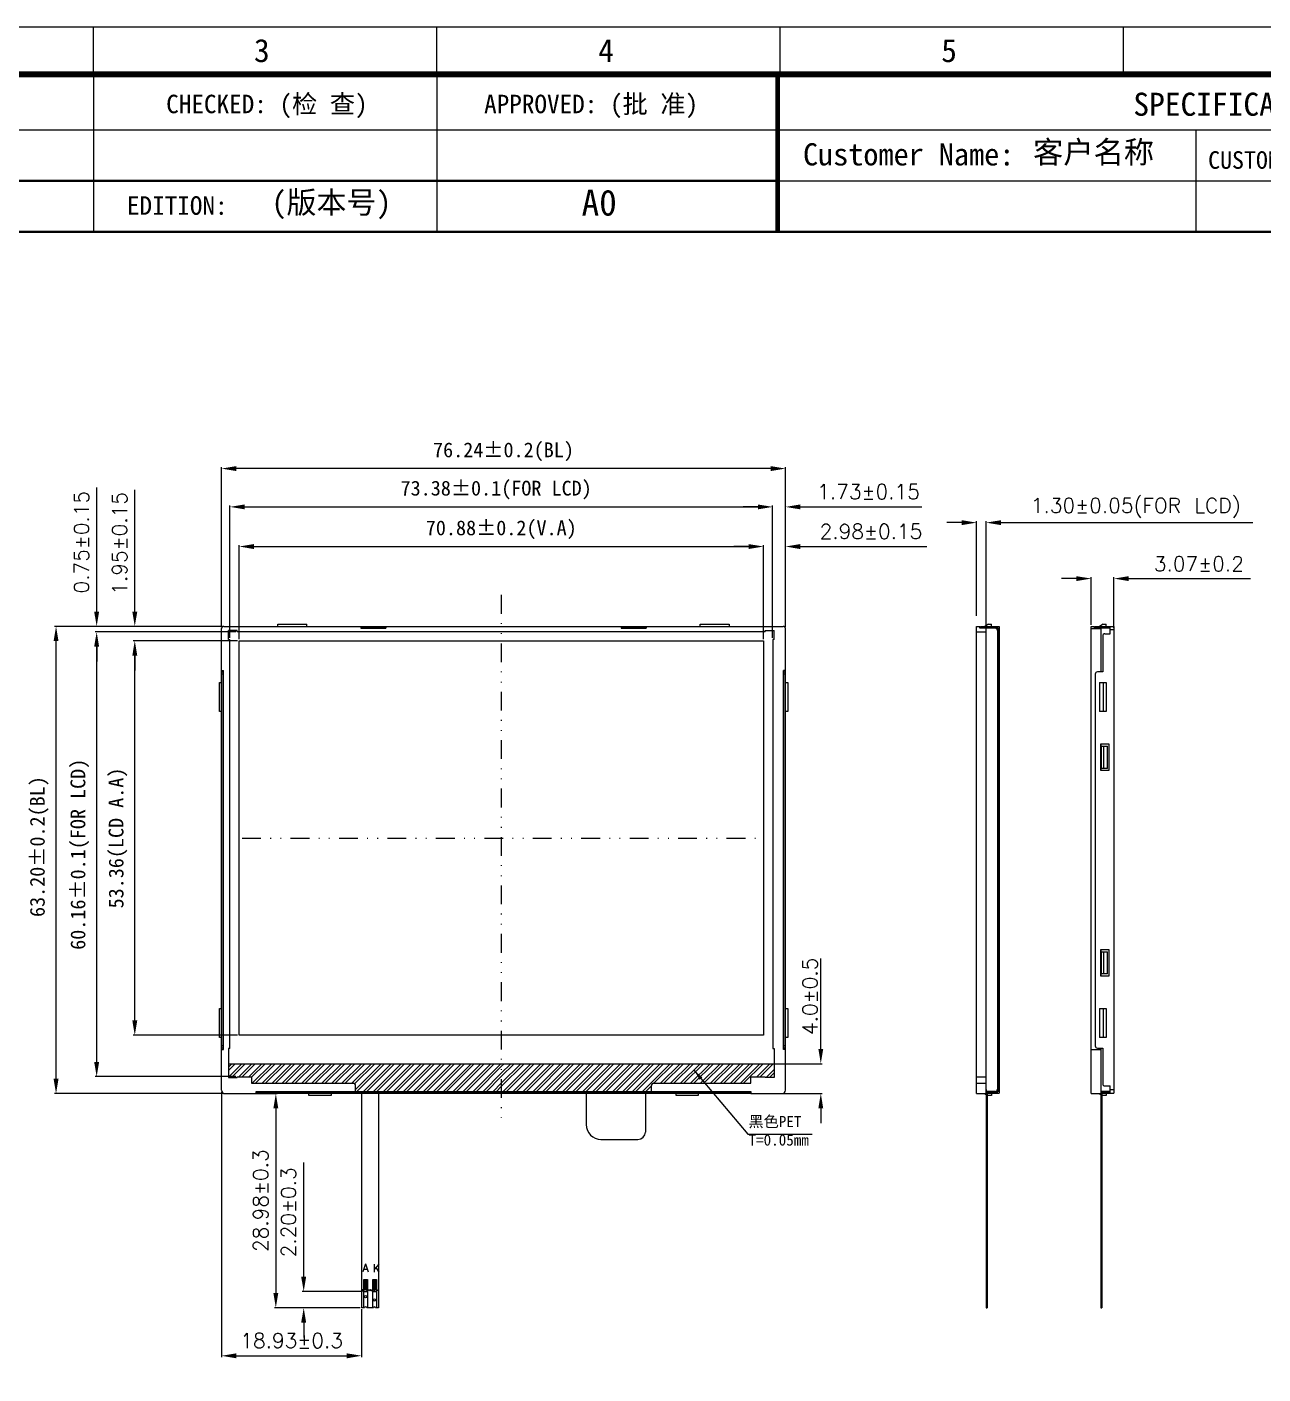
# Model space of a CAD drawing. Extents: x 6116 to 6512, y -490 to -205.
# Drawn here: x 6199.6 to 6366.7, y -387.1 to -204.8 of the extents above; entities that cross this region are included whole.
import ezdxf
from ezdxf.enums import TextEntityAlignment as Align

# ---------------------------------------------------------------- set-up
doc = ezdxf.new("R2010")
doc.units = 0
doc.linetypes.add('DIVIDE', pattern=[31.75, 12.7, -6.35, 0, -6.35, 0, -6.35])
doc.layers.get('0').update_dxf_attribs({"linetype": 'CONTINUOUS'})
doc.layers.get('DEFPOINTS').update_dxf_attribs({"linetype": 'CONTINUOUS'})
for name, color, linetype in [('DIM', 3, 'CONTINUOUS'), ('DIM_标注_', 3, 'CONTINUOUS'), ('下铁框', 142, 'CONTINUOUS'), ('标注', 3, 'CONTINUOUS'), ('胶框', 7, 'CONTINUOUS'), ('遮光', 5, 'CONTINUOUS'), ('遮光贴布', 210, 'CONTINUOUS')]:
    doc.layers.add(name, color=color, linetype=linetype)
doc.styles.add('NOTE', font='ROMANS.shx', dxfattribs={"width": 0.8, "bigfont": 'EXTFONT.shx'})
doc.styles.add('ROMAND', font='romans.shx', dxfattribs={"height": 2.5})
doc.styles.get("Standard").update_dxf_attribs({"font": 'txt', "bigfont": 'gbcbig.shx'})
doc.styles.add('宋体', font='')
doc.styles.add('宝明', font='simhei.ttf')
doc.styles.get('宋体').set_extended_font_data('SimSun')
doc.dimstyles.new('STANDARD$0', dxfattribs={"dimtxt": 2, "dimasz": 2, "dimexe": 0.2, "dimexo": 0.2, "dimgap": 1, "dimtad": 1, "dimdec": 1, "dimzin": 0, "dimtxsty": 'STANDARD', "dimcen": 0, "dimclrd": 256, "dimclre": 256, "dimclrt": 7, "dimazin": 3, "dimtfac": 1, "dimtdec": 1, "dimtofl": 0, "dimtmove": 0, "dimatfit": 3, "dimtolj": 1, "dimtzin": 0})
doc.dimstyles.new('STANDARD$7', dxfattribs={"dimtxt": 1.5, "dimasz": 1.25, "dimexe": 0.25, "dimexo": 0.25, "dimgap": 0.25, "dimtad": 0, "dimzin": 0, "dimtxsty": 'NOTE', "dimcen": 0.5, "dimclrd": 256, "dimclre": 5, "dimclrt": 256, "dimazin": 3, "dimtfac": 1, "dimtmove": 0, "dimatfit": 3, "dimtolj": 1, "dimtzin": 0})
pattern_1 = [(45, (5573.09944, 1564.10925), (-0.134703842, 0.134703842), []), (45, (5573.18924, 1564.10925), (-0.134703842, 0.134703842), [])]
pattern_2 = [(45, (5573.0994, 1564.1093), (-0.6735192, 0.6735192), []), (45, (5573.5485, 1564.1093), (-0.6735192, 0.6735192), [])]

# ---------------------------------------------------------------- blocks, each defined once
blk = doc.blocks.new('*D7')
at = {"layer": 'DEFPOINTS', "color": 0}
for p in [(6299.17, -275.13), (6228.29, -287.88), (6299.17, -287.88)]:
    blk.add_point(p, dxfattribs=at)
at = {"layer": 'DIM_标注_'}
for p, q in [((6228.29, -287.68), (6228.29, -274.93)), ((6230.29, -275.13), (6297.17, -275.13)), ((6299.17, -287.68), (6299.17, -274.93))]:
    blk.add_line(p, q, dxfattribs=at)
for points in [[(6230.29, -274.8), (6230.29, -275.47), (6228.29, -275.13)], [(6297.17, -274.8), (6297.17, -275.47), (6299.17, -275.13)]]:
    blk.add_solid(points, dxfattribs=at)
at = {"layer": 'DIM_标注_', "color": 7, "insert": (6263.73, -272.87), "char_height": 2, "attachment_point": 5}
blk.add_mtext('\\A1;\\fsimsun|b0|i0|c134|p0;70.88±0.2(V.A)', dxfattribs=at)
blk = doc.blocks.new('*D8')
at = {"layer": 'DEFPOINTS', "color": 0}
for p in [(6214.18, -287.88), (6228.29, -287.88), (6228.29, -341.24)]:
    blk.add_point(p, dxfattribs=at)
at = {"layer": 'DIM_标注_'}
for p, q in [((6228.09, -287.88), (6213.98, -287.88)), ((6214.18, -339.24), (6214.18, -289.88)), ((6228.09, -341.24), (6213.98, -341.24))]:
    blk.add_line(p, q, dxfattribs=at)
for points in [[(6213.85, -289.88), (6214.52, -289.88), (6214.18, -287.88)], [(6213.85, -339.24), (6214.52, -339.24), (6214.18, -341.24)]]:
    blk.add_solid(points, dxfattribs=at)
at = {"layer": 'DIM_标注_', "color": 7, "insert": (6211.92, -314.56), "char_height": 2, "attachment_point": 5, "rotation": 90}
blk.add_mtext('\\A1;\\fsimsun|b0|i0|c134|p0;53.36(LCD A.A)', dxfattribs=at)
blk = doc.blocks.new('*D9')
at = {"layer": 'DEFPOINTS', "color": 0}
for p in [(6300.42, -269.77), (6227.04, -287.68), (6300.42, -287.68)]:
    blk.add_point(p, dxfattribs=at)
at = {"layer": 'DIM_标注_'}
for p, q in [((6227.04, -287.48), (6227.04, -269.57)), ((6300.42, -287.48), (6300.42, -269.57)), ((6229.04, -269.77), (6298.42, -269.77))]:
    blk.add_line(p, q, dxfattribs=at)
for points in [[(6229.04, -269.44), (6229.04, -270.1), (6227.04, -269.77)], [(6298.42, -269.44), (6298.42, -270.1), (6300.42, -269.77)]]:
    blk.add_solid(points, dxfattribs=at)
at = {"layer": 'DIM_标注_', "color": 7, "insert": (6263.04, -267.5), "char_height": 2, "attachment_point": 5}
blk.add_mtext('\\A1;\\fsimsun|b0|i0|c134|p0;73.38±0.1(FOR LCD)', dxfattribs=at)
blk = doc.blocks.new('*D10')
at = {"layer": 'DEFPOINTS', "color": 0}
for p in [(6203.54, -285.93), (6226.21, -285.93), (6226.36, -349.13)]:
    blk.add_point(p, dxfattribs=at)
at = {"layer": 'DIM_标注_'}
for p, q in [((6226.01, -285.93), (6203.34, -285.93)), ((6203.54, -347.13), (6203.54, -287.93)), ((6226.16, -349.13), (6203.34, -349.13))]:
    blk.add_line(p, q, dxfattribs=at)
for points in [[(6203.2, -287.93), (6203.87, -287.93), (6203.54, -285.93)], [(6203.2, -347.13), (6203.87, -347.13), (6203.54, -349.13)]]:
    blk.add_solid(points, dxfattribs=at)
at = {"layer": 'DIM_标注_', "color": 7, "insert": (6201.27, -315.72), "char_height": 2, "attachment_point": 5, "rotation": 90}
blk.add_mtext('\\A1;\\fsimsun|b0|i0|c134|p2;63.20±0.2(BL)', dxfattribs=at)
blk = doc.blocks.new('*D11')
at = {"layer": 'DEFPOINTS', "color": 0}
for p in [(6225.91, -264.59), (6225.91, -286.23, 0), (6302.15, -286.23, 0)]:
    blk.add_point(p, dxfattribs=at)
at = {"layer": 'DIM_标注_'}
for p, q in [((6225.91, -286.03), (6225.91, -264.39)), ((6300.15, -264.59), (6227.91, -264.59)), ((6302.15, -286.03), (6302.15, -264.39))]:
    blk.add_line(p, q, dxfattribs=at)
for points in [[(6227.91, -264.25), (6227.91, -264.92), (6225.91, -264.59)], [(6300.15, -264.25), (6300.15, -264.92), (6302.15, -264.59)]]:
    blk.add_solid(points, dxfattribs=at)
at = {"layer": 'DIM_标注_', "color": 7, "insert": (6264.03, -262.32), "char_height": 2, "attachment_point": 5}
blk.add_mtext('\\A1;\\fsimsun|b0|i0|c134|p2;76.24±0.2(BL)', dxfattribs=at)
blk = doc.blocks.new('*D12')
at = {"layer": 'DEFPOINTS', "color": 0}
for p in [(6209.03, -286.68), (6228.04, -286.68, 0), (6228.04, -346.84, 0)]:
    blk.add_point(p, dxfattribs=at)
at = {"layer": 'DIM_标注_'}
for p, q in [((6227.84, -286.68), (6208.83, -286.68)), ((6209.03, -344.84), (6209.03, -288.68)), ((6227.84, -346.84), (6208.83, -346.84))]:
    blk.add_line(p, q, dxfattribs=at)
for points in [[(6208.69, -288.68), (6209.36, -288.68), (6209.03, -286.68)], [(6208.69, -344.84), (6209.36, -344.84), (6209.03, -346.84)]]:
    blk.add_solid(points, dxfattribs=at)
at = {"layer": 'DIM_标注_', "color": 7, "insert": (6206.76, -316.76), "char_height": 2, "attachment_point": 5, "rotation": 90}
blk.add_mtext('\\A1;\\fsimsun|b0|i0|c134|p0;60.16±0.1(FOR LCD)', dxfattribs=at)
blk = doc.blocks.new('*D13')
at = {"layer": 'DEFPOINTS', "color": 0}
for p in [(6346.56, -279.47), (6343.49, -285.93), (6346.56, -286.33)]:
    blk.add_point(p, dxfattribs=at)
at = {"layer": 'DIM_标注_'}
for p, q in [((6341.49, -279.47), (6339.49, -279.47)), ((6343.49, -285.73), (6343.49, -279.27)), ((6346.56, -286.13), (6346.56, -279.27)), ((6348.56, -279.47), (6365.04, -279.47))]:
    blk.add_line(p, q, dxfattribs=at)
for points in [[(6341.49, -279.14), (6341.49, -279.8), (6343.49, -279.47)], [(6348.56, -279.14), (6348.56, -279.8), (6346.56, -279.47)]]:
    blk.add_solid(points, dxfattribs=at)
at = {"layer": 'DIM_标注_', "color": 7, "insert": (6358.04, -277.47), "char_height": 2, "attachment_point": 5}
blk.add_mtext('\\A1;3.07%%p0.2', dxfattribs=at)
blk = doc.blocks.new('*D14')
at = {"layer": 'DEFPOINTS', "color": 0}
for p in [(6327.99, -271.9), (6327.99, -284.72), (6329.29, -290.77)]:
    blk.add_point(p, dxfattribs=at)
at = {"layer": 'DIM_标注_'}
for p, q in [((6325.99, -271.9), (6323.99, -271.9)), ((6327.99, -284.52), (6327.99, -271.7)), ((6329.29, -290.57), (6329.29, -271.7)), ((6331.29, -271.9), (6365.34, -271.9))]:
    blk.add_line(p, q, dxfattribs=at)
for points in [[(6325.99, -271.57), (6325.99, -272.23), (6327.99, -271.9)], [(6331.29, -271.57), (6331.29, -272.23), (6329.29, -271.9)]]:
    blk.add_solid(points, dxfattribs=at)
at = {"layer": 'DIM_标注_', "color": 7, "insert": (6349.5, -269.9), "char_height": 2, "attachment_point": 5}
blk.add_mtext('\\A1;1.30%%p0.05(FOR LCD)', dxfattribs=at)
blk = doc.blocks.new('*D15')
at = {"layer": 'DEFPOINTS', "color": 0}
for p in [(6230.24, -349.13, 0), (6233.25, -378.11), (6244.85, -378.11, 0)]:
    blk.add_point(p, dxfattribs=at)
at = {"layer": 'DIM_标注_'}
for p, q in [((6230.44, -349.13), (6233.45, -349.13)), ((6233.25, -351.13), (6233.25, -376.11)), ((6244.65, -378.11), (6233.05, -378.11))]:
    blk.add_line(p, q, dxfattribs=at)
for points in [[(6232.92, -351.13), (6233.58, -351.13), (6233.25, -349.13)], [(6232.92, -376.11), (6233.58, -376.11), (6233.25, -378.11)]]:
    blk.add_solid(points, dxfattribs=at)
at = {"layer": 'DIM_标注_', "color": 7, "insert": (6231.2, -363.62), "char_height": 2, "attachment_point": 5, "rotation": 90}
blk.add_mtext('\\A1;28.98±0.3', dxfattribs=at)
blk = doc.blocks.new('*D16')
at = {"layer": 'DEFPOINTS', "color": 0}
for p in [(6225.91, -348.68, 0), (6244.85, -378.11), (6244.85, -384.6)]:
    blk.add_point(p, dxfattribs=at)
at = {"layer": 'DIM_标注_'}
for p, q in [((6225.91, -348.88), (6225.91, -384.8)), ((6244.85, -378.31), (6244.85, -384.8)), ((6227.91, -384.6), (6242.85, -384.6))]:
    blk.add_line(p, q, dxfattribs=at)
for points in [[(6227.91, -384.27), (6227.91, -384.94), (6225.91, -384.6)], [(6242.85, -384.27), (6242.85, -384.94), (6244.85, -384.6)]]:
    blk.add_solid(points, dxfattribs=at)
at = {"layer": 'DIM_标注_', "color": 7, "insert": (6235.38, -382.55), "char_height": 2, "attachment_point": 5}
blk.add_mtext('\\A1;18.93±0.3', dxfattribs=at)
blk = doc.blocks.new('*D17')
at = {"layer": 'DEFPOINTS', "color": 0}
for p in [(6237.02, -375.91), (6245.15, -375.91, 0), (6244.85, -378.11)]:
    blk.add_point(p, dxfattribs=at)
at = {"layer": 'DIM_标注_'}
for p, q in [((6237.02, -373.91), (6237.02, -358.46)), ((6244.95, -375.91), (6236.82, -375.91)), ((6244.65, -378.11), (6236.82, -378.11)), ((6237.02, -380.11), (6237.02, -382.11))]:
    blk.add_line(p, q, dxfattribs=at)
for points in [[(6236.68, -373.91), (6237.35, -373.91), (6237.02, -375.91)], [(6236.68, -380.11), (6237.35, -380.11), (6237.02, -378.11)]]:
    blk.add_solid(points, dxfattribs=at)
at = {"layer": 'DIM_标注_', "color": 7, "insert": (6234.96, -365.19), "char_height": 2, "attachment_point": 5, "rotation": 90}
blk.add_mtext('\\A1;2.20±0.3', dxfattribs=at)
blk = doc.blocks.new('*D22')
at = {"layer": 'DEFPOINTS', "color": 0}
for p in [(6302.15, -275.13), (6299.17, -287.88, 0), (6302.15, -286.23)]:
    blk.add_point(p, dxfattribs=at)
at = {"layer": 'DIM_标注_'}
for p, q in [((6297.17, -275.13), (6295.17, -275.13)), ((6299.17, -287.68), (6299.17, -274.93)), ((6302.15, -286.03), (6302.15, -274.93)), ((6304.15, -275.13), (6321.28, -275.13))]:
    blk.add_line(p, q, dxfattribs=at)
for points in [[(6297.17, -274.8), (6297.17, -275.47), (6299.17, -275.13)], [(6304.15, -274.8), (6304.15, -275.47), (6302.15, -275.13)]]:
    blk.add_solid(points, dxfattribs=at)
at = {"layer": 'DIM_标注_', "color": 7, "insert": (6313.71, -273.08), "char_height": 2, "attachment_point": 5}
blk.add_mtext('\\A1;2.98±0.15', dxfattribs=at)
blk = doc.blocks.new('*D23')
at = {"layer": 'DEFPOINTS', "color": 0}
for p in [(6302.15, -269.77), (6300.42, -287.68, 0), (6302.15, -286.23, 0)]:
    blk.add_point(p, dxfattribs=at)
at = {"layer": 'DIM_标注_'}
for p, q in [((6300.42, -287.48), (6300.42, -269.57)), ((6302.15, -286.03), (6302.15, -269.57)), ((6298.42, -269.77), (6296.42, -269.77)), ((6304.15, -269.77), (6320.61, -269.77))]:
    blk.add_line(p, q, dxfattribs=at)
for points in [[(6298.42, -269.44), (6298.42, -270.1), (6300.42, -269.77)], [(6304.15, -269.44), (6304.15, -270.1), (6302.15, -269.77)]]:
    blk.add_solid(points, dxfattribs=at)
at = {"layer": 'DIM_标注_', "color": 7, "insert": (6313.38, -267.71), "char_height": 2, "attachment_point": 5}
blk.add_mtext('\\A1;1.73±0.15', dxfattribs=at)
blk = doc.blocks.new('*D24')
at = {"layer": 'DEFPOINTS', "color": 0}
for p in [(6214.18, -285.93), (6226.21, -285.93, 0), (6228.29, -287.88, 0)]:
    blk.add_point(p, dxfattribs=at)
at = {"layer": 'DIM_标注_'}
for p, q in [((6214.18, -283.93), (6214.18, -267.48)), ((6226.01, -285.93), (6213.98, -285.93)), ((6228.09, -287.88), (6213.98, -287.88)), ((6214.18, -289.88), (6214.18, -291.88))]:
    blk.add_line(p, q, dxfattribs=at)
for points in [[(6213.85, -283.93), (6214.52, -283.93), (6214.18, -285.93)], [(6213.85, -289.88), (6214.52, -289.88), (6214.18, -287.88)]]:
    blk.add_solid(points, dxfattribs=at)
at = {"layer": 'DIM_标注_', "color": 7, "insert": (6212.13, -274.71), "char_height": 2, "attachment_point": 5, "rotation": 90}
blk.add_mtext('\\A1;1.95±0.15', dxfattribs=at)
blk = doc.blocks.new('*D25')
at = {"layer": 'DEFPOINTS', "color": 0}
for p in [(6209.03, -285.93), (6226.21, -285.93), (6228.04, -286.68)]:
    blk.add_point(p, dxfattribs=at)
at = {"layer": 'DIM_标注_'}
for p, q in [((6209.03, -283.93), (6209.03, -267.15)), ((6226.01, -285.93), (6208.83, -285.93)), ((6227.84, -286.68), (6208.83, -286.68)), ((6209.03, -288.68), (6209.03, -290.68))]:
    blk.add_line(p, q, dxfattribs=at)
for points in [[(6208.69, -283.93), (6209.36, -283.93), (6209.03, -285.93)], [(6208.69, -288.68), (6209.36, -288.68), (6209.03, -286.68)]]:
    blk.add_solid(points, dxfattribs=at)
at = {"layer": 'DIM_标注_', "color": 7, "insert": (6206.97, -274.54), "char_height": 2, "attachment_point": 5, "rotation": 90}
blk.add_mtext('\\A1;0.75±0.15', dxfattribs=at)
blk = doc.blocks.new('*D37')
for p, q in [((6306.93, -343.09), (6306.93, -330.84)), ((6299.33, -345.09), (6307.13, -345.09)), ((6298.91, -349.13), (6307.13, -349.13)), ((6306.93, -351.13), (6306.93, -353.13))]:
    blk.add_line(p, q)
for points in [[(6306.6, -343.09), (6307.26, -343.09), (6306.93, -345.09)], [(6306.6, -351.13), (6307.26, -351.13), (6306.93, -349.13)]]:
    blk.add_solid(points)
at = {"layer": 'DEFPOINTS', "color": 0}
for p in [(6299.13, -345.09, 0), (6306.93, -345.09), (6298.71, -349.13, 0)]:
    blk.add_point(p, dxfattribs=at)
at = {"color": 7, "insert": (6305.47, -335.97), "char_height": 2, "attachment_point": 5, "rotation": 90}
blk.add_mtext('\\A1;4.0±0.5', dxfattribs=at)

msp = doc.modelspace()

# ---------------------------------------------------------------- hatches: boundary and pattern name
h = msp.add_hatch()
h.set_pattern_fill('ANSI32', color=6, scale=0.1, style=0)
h.set_pattern_definition(pattern_2)
h.paths.add_polyline_path([(6226.843, -345.095), (6226.843, -346.945), (6228.043, -346.945), (6228.043, -346.845), (6229.983, -346.845), (6229.983, -347.745), (6243.73, -347.745, -0.4142136), (6244.03, -348.045), (6244.03, -348.835), (6263.733, -348.835), (6263.733, -345.095)])
h = msp.add_hatch()
h.set_pattern_fill('ANSI32', color=6, scale=0.1, style=0)
h.set_pattern_definition(pattern_2)
h.paths.add_polyline_path([(6284.033, -348.835), (6284.033, -348.045, -0.4142136), (6284.333, -347.745), (6297.483, -347.745), (6297.483, -346.845), (6299.423, -346.845), (6299.423, -346.945), (6300.623, -346.945), (6300.623, -345.095), (6263.733, -345.095), (6263.733, -348.835)])
h = msp.add_hatch()
h.set_pattern_fill('ANSI32', color=4, scale=0.02, style=0)
h.set_pattern_definition(pattern_1)
edge = h.paths.add_edge_path()
edge.add_spline(control_points=[(6247.146, -375.615), (6246.964, -375.781), (6246.586, -376.126), (6245.996, -375.35), (6245.407, -376.126), (6245.029, -375.781), (6244.846, -375.615)], knot_values=[0, 0, 0, 0, 0.6264982, 1.2973186, 1.968139, 2.5946372, 2.5946372, 2.5946372, 2.5946372], degree=3, periodic=0)
edge.add_line((6245.3, -375.915), (6245.394, -375.915))
edge.add_spline(control_points=[(6247.146, -375.615), (6246.964, -375.781), (6246.586, -376.126), (6245.996, -375.35), (6245.407, -376.126), (6245.029, -375.781), (6244.846, -375.615)], knot_values=[0, 0, 0, 0, 0.6264982, 1.2973186, 1.968139, 2.5946372, 2.5946372, 2.5946372, 2.5946372], degree=3, periodic=0)
edge.add_line((6245.646, -375.786), (6245.646, -374.265))
edge.add_line((6245.646, -374.265), (6245.146, -374.265))
edge.add_line((6245.146, -374.265), (6245.146, -375.855))
h.paths.add_polyline_path([(6245.246, -374.829, -1), (6245.546, -374.829, -1)], flags=16)
h.paths.add_polyline_path([(6246.446, -374.829, -1), (6246.746, -374.829, -1)], flags=17)
h = msp.add_hatch()
h.set_pattern_fill('ANSI32', color=4, scale=0.02, style=0)
h.set_pattern_definition(pattern_1)
h.paths.add_polyline_path([(6245.246, -374.829, -1), (6245.546, -374.829, -1)], flags=16)
edge = h.paths.add_edge_path(flags=17)
edge.add_line((6246.846, -374.265), (6246.346, -374.265))
edge.add_line((6246.346, -374.265), (6246.346, -375.786))
edge.add_spline(control_points=[(6247.146, -375.615), (6246.964, -375.781), (6246.586, -376.126), (6245.996, -375.35), (6245.407, -376.126), (6245.029, -375.781), (6244.846, -375.615)], knot_values=[0, 0, 0, 0, 0.6264982, 1.2973186, 1.968139, 2.5946372, 2.5946372, 2.5946372, 2.5946372], degree=3, periodic=0)
edge.add_line((6246.598, -375.915), (6246.693, -375.915))
edge.add_spline(control_points=[(6247.146, -375.615), (6246.964, -375.781), (6246.586, -376.126), (6245.996, -375.35), (6245.407, -376.126), (6245.029, -375.781), (6244.846, -375.615)], knot_values=[0, 0, 0, 0, 0.6264982, 1.2973186, 1.968139, 2.5946372, 2.5946372, 2.5946372, 2.5946372], degree=3, periodic=0)
edge.add_line((6246.846, -375.855), (6246.846, -374.265))
h.paths.add_polyline_path([(6246.446, -374.829, -1), (6246.746, -374.829, -1)], flags=16)

# ---------------------------------------------------------------- linework, layer by layer
at = {"color": 4}
for p, q in [((6208.612, -211.096), (6208.612, -204.845)), ((6255.025, -211.096), (6255.025, -204.845)), ((6301.439, -211.096), (6301.439, -204.845)), ((6347.853, -211.096), (6347.853, -204.845)), ((6255.012, -211.413), (6255.012, -232.562)), ((6162.198, -218.78), (6506.029, -218.78)), ((6301.113, -225.671), (6301.113, -232.562)), ((6506.029, -232.562), (6122.036, -232.562)), ((6327.989, -286.685, 0), (6329.289, -286.685, 0)), ((6245.146, -375.915, 0), (6245.146, -374.265, 0)), ((6245.146, -374.265, 0), (6245.646, -374.265, 0)), ((6245.646, -374.265, 0), (6245.646, -375.915, 0)), ((6246.346, -375.915, 0), (6246.346, -374.265, 0)), ((6246.346, -374.265, 0), (6246.846, -374.265, 0)), ((6246.846, -374.265, 0), (6246.846, -375.915, 0))]:
    msp.add_line(p, q, dxfattribs=at)
at = {"color": 4, "ltscale": 50}
for p, q in [((6208.605, -211.413), (6208.605, -232.562)), ((6357.632, -218.78), (6357.632, -232.562)), ((6301.113, -225.671), (6506.029, -225.671))]:
    msp.add_line(p, q, dxfattribs=at)
for p, q in [((6226.213, -285.935, 0), (6301.853, -285.935, 0)), ((6226.843, -287.685, 0), (6226.843, -286.485, 0)), ((6226.843, -287.685, 0), (6227.043, -287.685, 0)), ((6227.043, -343.056, 0), (6227.043, -287.685, 0)), ((6300.623, -287.685, 0), (6300.423, -287.685, 0)), ((6300.423, -287.685, 0), (6300.423, -343.056, 0)), ((6300.623, -287.685, 0), (6300.623, -286.485, 0)), ((6302.153, -291.885, 0), (6302.153, -286.235, 0)), ((6227.043, -343.056, 0), (6226.843, -343.056, 0)), ((6226.843, -343.056, 0), (6226.843, -346.945, 0)), ((6300.423, -343.056, 0), (6300.623, -343.056, 0)), ((6300.623, -343.056, 0), (6300.623, -346.945, 0)), ((6226.843, -346.945, 0), (6228.043, -346.945, 0)), ((6228.043, -346.945, 0), (6228.043, -346.845, 0)), ((6228.043, -346.845, 0), (6229.983, -346.845, 0)), ((6229.983, -347.745, 0), (6243.73, -347.745, 0)), ((6244.03, -348.835, 0), (6244.03, -348.045, 0)), ((6284.033, -348.835, 0), (6284.033, -348.045, 0)), ((6297.483, -346.845, 0), (6299.423, -346.845, 0)), ((6299.423, -346.945, 0), (6299.423, -346.845, 0)), ((6300.623, -346.945, 0), (6299.423, -346.945, 0))]:
    msp.add_line(p, q)
at = {"color": 7, "linetype": 'CONTINUOUS'}
for p, q in [((6244.733, -285.935, 0), (6244.733, -286.185, 0)), ((6248.133, -285.935, 0), (6248.133, -286.185, 0)), ((6279.933, -285.935, 0), (6279.933, -286.185, 0)), ((6283.333, -285.935, 0), (6283.333, -286.185, 0)), ((6327.989, -349.135, 0), (6327.989, -285.935, 0)), ((6327.989, -285.935, 0), (6328.439, -285.935, 0)), ((6328.439, -286.185, 0), (6328.439, -285.935, 0)), ((6343.489, -349.135, 0), (6343.489, -285.935, 0)), ((6343.489, -285.935, 0), (6343.939, -285.935, 0)), ((6343.939, -286.185, 0), (6343.939, -285.935, 0)), ((6225.913, -291.885, 0), (6225.913, -286.235, 0)), ((6228.043, -286.485, 0), (6226.843, -286.485, 0)), ((6228.043, -286.685, 0), (6228.043, -286.485, 0)), ((6299.423, -286.685, 0), (6228.043, -286.685, 0)), ((6244.733, -286.185, 0), (6248.133, -286.185, 0)), ((6244.933, -286.185, 0), (6244.933, -286.135, 0)), ((6247.933, -286.185, 0), (6247.933, -286.135, 0)), ((6279.933, -286.185, 0), (6283.333, -286.185, 0)), ((6280.133, -286.185, 0), (6280.133, -286.135, 0)), ((6283.133, -286.185, 0), (6283.133, -286.135, 0)), ((6299.423, -286.685, 0), (6299.423, -286.485, 0)), ((6299.423, -286.485, 0), (6300.623, -286.485, 0)), ((6330.509, -286.185, 0), (6328.439, -286.185, 0)), ((6329.289, -349.135, 0), (6329.289, -286.685, 0)), ((6329.399, -286.185, 0), (6329.399, -286.135, 0)), ((6330.199, -286.185, 0), (6330.099, -286.135, 0)), ((6330.809, -286.485, 0), (6330.809, -348.535, 0)), ((6343.489, -286.235, 0), (6344.849, -286.235, 0)), ((6346.059, -286.185, 0), (6343.939, -286.185, 0)), ((6344.849, -292.085, 0), (6344.849, -286.185, 0)), ((6344.899, -286.185, 0), (6344.899, -286.135, 0)), ((6345.699, -286.185, 0), (6345.599, -286.135, 0)), ((6225.913, -291.885, 0), (6226.163, -291.885, 0)), ((6226.163, -343.185, 0), (6226.163, -291.885, 0)), ((6302.153, -291.885, 0), (6301.903, -291.885, 0)), ((6301.903, -343.185, 0), (6301.903, -291.885, 0)), ((6226.163, -302.135, 0), (6226.113, -302.135, 0)), ((6301.903, -302.135, 0), (6301.953, -302.135, 0)), ((6344.849, -305.435, 0), (6344.849, -301.835, 0)), ((6344.899, -305.135, 0), (6344.899, -302.135, 0)), ((6344.899, -302.135, 0), (6345.699, -302.135, 0)), ((6345.199, -305.135, 0), (6345.199, -302.135, 0)), ((6345.699, -305.135, 0), (6345.699, -302.135, 0)), ((6226.163, -305.135, 0), (6226.113, -305.135, 0)), ((6301.903, -305.135, 0), (6301.953, -305.135, 0)), ((6345.699, -305.135, 0), (6344.899, -305.135, 0)), ((6344.849, -333.235, 0), (6344.849, -329.635, 0)), ((6226.163, -329.935, 0), (6226.113, -329.935, 0)), ((6301.903, -329.935, 0), (6301.953, -329.935, 0)), ((6344.899, -329.935, 0), (6345.699, -329.935, 0)), ((6344.899, -332.935, 0), (6344.899, -329.935, 0)), ((6345.199, -332.935, 0), (6345.199, -329.935, 0)), ((6345.699, -332.935, 0), (6345.699, -329.935, 0)), ((6226.163, -332.935, 0), (6226.113, -332.935, 0)), ((6301.903, -332.935, 0), (6301.953, -332.935, 0)), ((6345.699, -332.935, 0), (6344.899, -332.935, 0)), ((6225.913, -348.685, 0), (6225.913, -343.185, 0)), ((6225.913, -343.185, 0), (6226.163, -343.185, 0)), ((6302.153, -343.185, 0), (6301.903, -343.185, 0)), ((6302.153, -348.685, 0), (6302.153, -343.185, 0)), ((6343.489, -343.185, 0), (6344.849, -343.185, 0)), ((6344.849, -349.135, 0), (6344.849, -342.985, 0)), ((6229.983, -346.845, 0), (6229.983, -347.745, 0)), ((6284.333, -347.745, 0), (6297.483, -347.745, 0)), ((6297.483, -347.745, 0), (6297.483, -346.845, 0)), ((6327.989, -346.845, 0), (6329.289, -346.845, 0)), ((6327.989, -347.745, 0), (6329.289, -347.745, 0)), ((6226.363, -349.135, 0), (6230.613, -349.135, 0)), ((6230.613, -349.135, 0), (6230.613, -348.835, 0)), ((6230.613, -348.835, 0), (6297.453, -348.835, 0)), ((6297.453, -348.835, 0), (6297.453, -349.135, 0)), ((6297.453, -349.135, 0), (6301.703, -349.135, 0)), ((6327.989, -349.135, 0), (6329.349, -349.135, 0)), ((6330.509, -348.835, 0), (6329.349, -348.835, 0)), ((6329.349, -349.135, 0), (6329.349, -348.835, 0)), ((6329.539, -348.885, 0), (6329.539, -349.085, 0)), ((6343.489, -349.135, 0), (6344.849, -349.135, 0)), ((6346.059, -348.835, 0), (6344.849, -348.835, 0))]:
    msp.add_line(p, q, dxfattribs=at)
at = {"color": 4, "ltscale": 50}
msp.add_lwpolyline([(6115.785, -204.845), (6512.28, -204.845), (6512.28, -489.673), (6115.785, -489.673)], close=True, dxfattribs=at)
at = {"color": 4}
for points, const_width in [([(6122.036, -483.422), (6506.029, -483.422), (6506.029, -211.096), (6122.036, -211.096), (6122.036, -483.422)], 0.475), ([(6122.036, -483.422), (6506.029, -483.422), (6506.029, -211.096), (6122.036, -211.096), (6122.036, -483.422)], 0.475), ([(6506.029, -232.879), (6506.029, -211.413), (6122.036, -211.413), (6122.036, -232.562)], 0.475), ([(6301.113, -211.413), (6301.113, -232.562)], 0.625), ([(6122.036, -225.671), (6301.113, -225.671)], 0.297), ([(6122.036, -232.562), (6506.029, -232.562)], 0.297)]:
    msp.add_lwpolyline(points, dxfattribs=dict(at, const_width=const_width))
at = {"color": 40}
for centre in [(6245.396, -374.829, 0), (6246.596, -374.829, 0), (6245.396, -376.595, 0), (6246.596, -377.045, 0)]:
    msp.add_circle(centre, 0.15, dxfattribs=at)
at = {"color": 7, "linetype": 'CONTINUOUS'}
for centre, radius, start, end in [((6226.213, -286.235, 0), 0.3, 90, 180), ((6301.853, -286.235, 0), 0.3, 0, 90), ((6330.509, -286.485, 0), 0.3, 0, 90), ((6226.363, -348.685, 0), 0.45, 180, 270), ((6301.703, -348.685, 0), 0.45, 270, 0), ((6330.509, -348.535, 0), 0.3, 270, 0)]:
    msp.add_arc(centre, radius, start, end, dxfattribs=at)
msp.add_arc((6243.73, -348.045, 0), 0.3, 0, 90)
at = {"color": 4}
msp.add_arc((6284.333, -348.045, 0), 0.3, 90, 180, dxfattribs=at)
at = {"color": 40}
for centre in [(6245.396, -378.115, 0), (6246.596, -378.115, 0)]:
    msp.add_arc(centre, 0.15, 0, 180, dxfattribs=at)
at = {"color": 4}
msp.add_spline([(6244.846, -375.615, 0), (6245.396, -375.915, 0), (6245.996, -375.615, 0), (6246.596, -375.915, 0), (6247.146, -375.615, 0)], degree=3, dxfattribs=at)
at = {"layer": 'DIM', "color": 40, "ltscale": 0.6}
for p, q in [((6244.846, -348.835, 0), (6244.846, -378.115, 0)), ((6247.146, -348.835, 0), (6247.146, -378.115, 0)), ((6329.289, -348.588, 0), (6329.289, -378.115)), ((6329.419, -348.835, 0), (6329.419, -378.115)), ((6344.789, -349.135, 0), (6344.789, -378.115)), ((6344.919, -349.085, 0), (6344.919, -378.115)), ((6245.246, -378.115, 0), (6244.846, -378.115, 0)), ((6246.446, -378.115, 0), (6245.546, -378.115, 0)), ((6247.146, -378.115, 0), (6246.746, -378.115, 0)), ((6329.289, -378.115), (6329.419, -378.115)), ((6344.789, -378.115), (6344.919, -378.115))]:
    msp.add_line(p, q, dxfattribs=at)
at = {"layer": 'DIM', "color": 40, "ltscale": 0.6, "elevation": 0}
for points in [[(6245.146, -378.115), (6245.146, -378.115), (6245.146, -375.915), (6245.646, -375.915), (6245.646, -378.115), (6245.646, -378.115)], [(6246.346, -378.115), (6246.346, -378.115), (6246.346, -375.915), (6246.846, -375.915), (6246.846, -378.115), (6246.746, -378.115)]]:
    msp.add_lwpolyline(points, dxfattribs=at)
at = {"layer": '下铁框'}
for p, q in [((6233.533, -285.935, 0), (6233.533, -285.635, 0)), ((6233.533, -285.635, 0), (6237.433, -285.635, 0)), ((6237.433, -285.935, 0), (6237.433, -285.635, 0)), ((6290.623, -285.935, 0), (6290.623, -285.635, 0)), ((6290.623, -285.635, 0), (6294.523, -285.635, 0)), ((6294.523, -285.635, 0), (6294.523, -285.935, 0)), ((6328.539, -286.135, 0), (6328.539, -285.935, 0)), ((6328.539, -285.935, 0), (6331.059, -285.935, 0)), ((6328.739, -286.135, 0), (6328.739, -285.935, 0)), ((6329.589, -285.635, 0), (6329.089, -285.935, 0)), ((6329.589, -285.635, 0), (6329.989, -285.635, 0)), ((6329.989, -285.935, 0), (6329.989, -285.635, 0)), ((6331.059, -285.935, 0), (6331.059, -349.085, 0)), ((6344.039, -286.135, 0), (6344.039, -285.935, 0)), ((6344.039, -285.935, 0), (6346.559, -285.935, 0)), ((6344.239, -286.135, 0), (6344.239, -285.935, 0)), ((6345.089, -285.635, 0), (6344.589, -285.935, 0)), ((6345.089, -285.635, 0), (6345.489, -285.635, 0)), ((6345.489, -285.935, 0), (6345.489, -285.635, 0)), ((6346.059, -286.935, 0), (6346.059, -285.935, 0)), ((6346.559, -285.935, 0), (6346.559, -349.085, 0)), ((6248.133, -286.135, 0), (6244.733, -286.135, 0)), ((6283.333, -286.135, 0), (6279.933, -286.135, 0)), ((6328.539, -286.135, 0), (6330.859, -286.135, 0)), ((6330.859, -286.135, 0), (6330.859, -348.885, 0)), ((6344.039, -286.135, 0), (6346.059, -286.135, 0)), ((6345.039, -287.235, 0), (6345.039, -292.085, 0)), ((6345.339, -286.935, 0), (6346.059, -286.935, 0)), ((6346.559, -286.385, 0), (6346.059, -286.385, 0)), ((6225.913, -343.185, 0), (6225.913, -291.885, 0)), ((6225.913, -292.085, 0), (6226.113, -292.085, 0)), ((6226.113, -292.385, 0), (6225.913, -292.385, 0)), ((6226.113, -343.185, 0), (6226.113, -291.885, 0)), ((6301.953, -343.185, 0), (6301.953, -291.885, 0)), ((6301.953, -292.085, 0), (6302.153, -292.085, 0)), ((6302.153, -292.385, 0), (6301.953, -292.385, 0)), ((6302.153, -343.185, 0), (6302.153, -291.885, 0)), ((6344.039, -292.385, 0), (6344.039, -342.685, 0)), ((6345.039, -292.085, 0), (6344.339, -292.085, 0)), ((6225.613, -297.445, 0), (6225.613, -293.545, 0)), ((6225.613, -293.545, 0), (6225.913, -293.545, 0)), ((6302.153, -293.545, 0), (6302.453, -293.545, 0)), ((6302.453, -293.545, 0), (6302.453, -297.445, 0)), ((6344.589, -293.545, 0), (6344.589, -297.445, 0)), ((6344.589, -293.545, 0), (6345.489, -293.545, 0)), ((6345.089, -293.545, 0), (6345.089, -297.445, 0)), ((6345.489, -293.545, 0), (6345.489, -297.445, 0)), ((6225.913, -297.445, 0), (6225.613, -297.445, 0)), ((6302.453, -297.445, 0), (6302.153, -297.445, 0)), ((6345.489, -297.445, 0), (6344.589, -297.445, 0)), ((6344.799, -305.435, 0), (6344.799, -301.835, 0)), ((6344.799, -301.835, 0), (6345.849, -301.835, 0)), ((6345.849, -301.835, 0), (6345.849, -305.435, 0)), ((6345.849, -305.435, 0), (6344.799, -305.435, 0)), ((6344.799, -329.635, 0), (6345.849, -329.635, 0)), ((6344.799, -333.235, 0), (6344.799, -329.635, 0)), ((6345.849, -329.635, 0), (6345.849, -333.235, 0)), ((6345.849, -333.235, 0), (6344.799, -333.235, 0)), ((6225.613, -341.535, 0), (6225.613, -337.635, 0)), ((6225.613, -337.635, 0), (6225.913, -337.635, 0)), ((6302.153, -337.635, 0), (6302.453, -337.635, 0)), ((6302.453, -337.635, 0), (6302.453, -341.535, 0)), ((6344.589, -337.635, 0), (6345.489, -337.635, 0)), ((6344.589, -337.635, 0), (6344.589, -341.535, 0)), ((6345.089, -337.635, 0), (6345.089, -341.535, 0)), ((6345.489, -337.635, 0), (6345.489, -341.535, 0)), ((6225.913, -341.535, 0), (6225.613, -341.535, 0)), ((6302.453, -341.535, 0), (6302.153, -341.535, 0)), ((6345.489, -341.535, 0), (6344.589, -341.535, 0)), ((6226.113, -342.685, 0), (6225.913, -342.685, 0)), ((6226.113, -342.985, 0), (6225.913, -342.985, 0)), ((6302.153, -342.685, 0), (6301.953, -342.685, 0)), ((6302.153, -342.985, 0), (6301.953, -342.985, 0)), ((6344.339, -342.985, 0), (6345.039, -342.985, 0)), ((6345.039, -342.985, 0), (6345.039, -347.785, 0)), ((6230.613, -348.885, 0), (6297.453, -348.885, 0)), ((6230.613, -349.085, 0), (6297.453, -349.085, 0)), ((6230.813, -349.085, 0), (6230.813, -348.885, 0)), ((6231.013, -349.085, 0), (6231.013, -348.885, 0)), ((6237.713, -349.385, 0), (6237.713, -349.085, 0)), ((6240.713, -349.135, 0), (6237.713, -349.135, 0)), ((6240.713, -349.385, 0), (6237.713, -349.385, 0)), ((6240.713, -349.085, 0), (6240.713, -349.385, 0)), ((6243.63, -349.085, 0), (6243.63, -348.885, 0)), ((6243.83, -349.085, 0), (6243.83, -348.885, 0)), ((6244.03, -349.085, 0), (6244.03, -348.885, 0)), ((6284.033, -349.085, 0), (6284.033, -348.885, 0)), ((6284.233, -349.085, 0), (6284.233, -348.885, 0)), ((6284.433, -349.085, 0), (6284.433, -348.885, 0)), ((6287.353, -349.385, 0), (6287.353, -349.085, 0)), ((6290.353, -349.385, 0), (6287.353, -349.385, 0)), ((6290.353, -349.085, 0), (6290.353, -349.385, 0)), ((6297.053, -349.085, 0), (6297.053, -348.885, 0)), ((6297.253, -349.085, 0), (6297.253, -348.885, 0)), ((6329.073, -349.135, 0), (6329.489, -349.385, 0)), ((6329.349, -348.885, 0), (6330.859, -348.885, 0)), ((6329.349, -349.085, 0), (6331.059, -349.085, 0)), ((6329.989, -349.385, 0), (6329.489, -349.385, 0)), ((6329.739, -348.885, 0), (6329.739, -349.085, 0)), ((6329.989, -349.085, 0), (6329.989, -349.385, 0)), ((6344.572, -349.135, 0), (6344.989, -349.385, 0)), ((6344.849, -348.885, 0), (6346.059, -348.885, 0)), ((6344.849, -349.085, 0), (6346.559, -349.085, 0)), ((6345.489, -349.385, 0), (6344.989, -349.385, 0)), ((6345.039, -348.885, 0), (6345.039, -349.085, 0)), ((6345.239, -348.885, 0), (6345.239, -349.085, 0)), ((6345.339, -348.085, 0), (6346.059, -348.085, 0)), ((6345.489, -349.085, 0), (6345.489, -349.385, 0)), ((6346.059, -349.085, 0), (6346.059, -348.085, 0)), ((6346.559, -348.635, 0), (6346.059, -348.635, 0))]:
    msp.add_line(p, q, dxfattribs=at)
for centre, start, end in [((6345.339, -287.235, 0), 90, 180), ((6344.339, -292.385, 0), 90, 180), ((6344.339, -342.685, 0), 180, 270), ((6345.339, -347.785, 0), 180, 270)]:
    msp.add_arc(centre, 0.3, start, end, dxfattribs=at)
at = {"layer": '标注', "color": 1, "linetype": 'DIVIDE', "ltscale": 0.2}
for p, q in [((6263.733, -281.682, 0), (6263.733, -352.434, 0)), ((6228.693, -314.565, 0), (6298.773, -314.565, 0))]:
    msp.add_line(p, q, dxfattribs=at)
at = {"layer": '胶框', "color": 7, "linetype": 'BYBLOCK'}
msp.add_line((6226.843, -345.095, 0), (6300.623, -345.095, 0), dxfattribs=at)
at = {"layer": '遮光', "elevation": 0}
msp.add_lwpolyline([(6228.293, -287.885), (6299.173, -287.885), (6299.173, -341.245), (6228.293, -341.245), (6228.293, -287.885)], close=True, dxfattribs=at)
at = {"layer": '遮光贴布', "color": 150}
for p, q in [((6275.212, -348.835, 0), (6275.212, -353.335, 0)), ((6283.212, -348.835, 0), (6283.212, -354.335, 0)), ((6277.212, -355.335, 0), (6282.212, -355.335, 0))]:
    msp.add_line(p, q, dxfattribs=at)
for centre, radius, start, end in [((6277.212, -353.335, 0), 2, 180, 270), ((6282.212, -354.335, 0), 1, 270, 0)]:
    msp.add_arc(centre, radius, start, end, dxfattribs=at)

# ---------------------------------------------------------------- texts
at = {"color": 4, "style": '宝明'}
for s, height, p in [('3', 3.125, (6230.298, -209.596)), ('4', 3.125, (6276.841, -209.596)), ('5', 3.125, (6323.209, -209.596)), ('SPECIFICATION FOR BACKLIGHT', 3.1255, (6349.185, -216.863)), ('Customer Name:', 3.00048, (6304.525, -223.579)), ("CUSTOMER'S CODE:", 2.37582, (6359.296, -224.034)), ('EDITION:', 2.5004, (6213.124, -230.253))]:
    msp.add_text(s, height=height, dxfattribs=at).set_placement(p)
for s, p in [('CHECKED: (检 查)', (6232.044, -216.515)), ('APPROVED: (批 准)', (6275.877, -216.515))]:
    msp.add_text(s, height=2.5004, dxfattribs=at).set_placement(p, align=Align.CENTER)
at = {"color": 4, "attachment_point": 1}
for s, insert, char_height, width, style in [('{\\fSimSun|b0|i0|c134|p54;客户名称}', (6335.623, -220.274), 3.00048, 26.12952, '宝明'), ('{\\fSimSun|b0|i0|c134|p54;(版本号)}', (6232.672, -227.095), 2.96978, 25.32679, '宝明'), ('黑色PET T=0.05mm', (6297.157, -352.161), 1.5, 13.22539, '宋体')]:
    msp.add_mtext(s, dxfattribs=dict(at, insert=insert, char_height=char_height, width=width, style=style))
at = {"color": 1, "insert": (6274.589, -226.865), "char_height": 3.5, "width": 22.12393, "attachment_point": 1, "style": '宋体'}
msp.add_mtext('A0', dxfattribs=at)
at = {"layer": 'DIM', "color": 7, "ltscale": 0.6, "char_height": 1.05, "width": 0.90525, "attachment_point": 1, "style": 'ROMAND'}
for s, insert in [('A', (6244.976, -372.18, 0)), ('K', (6246.351, -372.223, 0))]:
    msp.add_mtext(s, dxfattribs=dict(at, insert=insert))

# ---------------------------------------------------------------- dimensions: what is measured, and where the dimension line sits
at = {"color": 4}
dim = msp.add_linear_dim(base=(6306.93, -345.095), p1=(6298.713, -349.135, 0), p2=(6299.126, -345.095, 0), angle=90, dimstyle='STANDARD$0', override={"dimgap": 0.4, "dimtol": 1, "dimlim": 0, "dimtp": 0.5, "dimtm": 0.5, "dimfxl": 0.2, "dimarcsym": 2}, dxfattribs=at)
dim.commit()
dim.dimension.update_dxf_attribs({"geometry": '*D37', "text_midpoint": (6305.475, -335.967)})
at = {"layer": 'DIM_标注_'}
for base, p1, p2, angle, text, override, picture, middle in [((6225.913, -264.586), (6302.153, -286.235, 0), (6225.913, -286.235, 0), 180, '\\fsimsun|b0|i0|c134|p2;<>(BL)', {"dimdec": 2, "dimtol": 1, "dimtp": 0.2, "dimtm": 0.2}, '*D11', (6264.033, -262.32)), ((6209.025, -286.685), (6228.043, -346.845, 0), (6228.043, -286.685, 0), 90, '\\fsimsun|b0|i0|c134|p0;<>(FOR LCD)', {"dimdec": 2, "dimtol": 1, "dimtp": 0.1, "dimtm": 0.1}, '*D12', (6206.758, -316.765)), ((6214.184, -287.885, 0), (6228.293, -341.245, 0), (6228.293, -287.885, 0), 90, '\\fsimsun|b0|i0|c134|p0;<>(LCD A.A)', {"dimscale": 1, "dimdec": 2, "dimtp": 0.1, "dimtm": 0.1}, '*D8', (6211.918, -314.565, 0))]:
    dim = msp.add_linear_dim(base=base, p1=p1, p2=p2, angle=angle, text=text, dimstyle='STANDARD$0', override=override, dxfattribs=at)
    dim.commit()
    dim.dimension.update_dxf_attribs({"geometry": picture, "text_midpoint": middle})
for base, p1, p2, angle, text, override, picture, middle in [((6300.423, -269.769, 0), (6227.043, -287.685, 0), (6300.423, -287.685, 0), 180, '\\fsimsun|b0|i0|c134|p0;<>(FOR LCD)', {"dimdec": 2, "dimtol": 1, "dimtp": 0.1, "dimtm": 0.1}, '*D9', (6263.043, -269.769, 0)), ((6299.173, -275.135, 0), (6228.293, -287.885, 0), (6299.173, -287.885, 0), 180, '\\fsimsun|b0|i0|c134|p0;<>(V.A)', {"dimscale": 1, "dimdec": 2, "dimtol": 1, "dimtp": 0.2, "dimtm": 0.2}, '*D7', (6263.733, -275.135, 0)), ((6203.538, -285.935, 0), (6226.363, -349.135, 0), (6226.213, -285.935, 0), 90, '\\fsimsun|b0|i0|c134|p2;<>(BL)', {"dimdec": 2, "dimtol": 1, "dimtp": 0.2, "dimtm": 0.2}, '*D10', (6203.538, -315.719, 0))]:
    dim = msp.add_linear_dim(base=base, p1=p1, p2=p2, angle=angle, text=text, dimstyle='STANDARD$0', override=override, dxfattribs=at)
    dim.commit()
    dim.dimension.update_dxf_attribs({"geometry": picture, "text_midpoint": middle, "dimtype": 128})
for base, p1, p2, override, picture, middle in [((6209.025, -285.935), (6228.043, -286.685), (6226.213, -285.935), {"dimdec": 2, "dimtol": 1, "dimtp": 0.15, "dimtm": 0.15, "dimtdec": 2}, '*D25', (6206.97, -274.54)), ((6214.184, -285.935), (6228.293, -287.885, 0), (6226.213, -285.935, 0), {"dimdec": 2, "dimtol": 1, "dimtp": 0.15, "dimtm": 0.15, "dimtdec": 2}, '*D24', (6212.129, -274.707)), ((6233.251, -378.115), (6230.244, -349.135, 0), (6244.846, -378.115, 0), {"dimdec": 2, "dimtol": 1, "dimtp": 0.3, "dimtm": 0.3}, '*D15', (6231.196, -363.625)), ((6237.017, -375.915), (6244.846, -378.115), (6245.146, -375.915, 0), {"dimdec": 2, "dimtol": 1, "dimtp": 0.3, "dimtm": 0.3}, '*D17', (6234.961, -365.187))]:
    dim = msp.add_linear_dim(base=base, p1=p1, p2=p2, angle=90, dimstyle='STANDARD$0', override=override, dxfattribs=at)
    dim.commit()
    dim.dimension.update_dxf_attribs({"geometry": picture, "text_midpoint": middle})
for base, p1, p2, override, picture, middle in [((6302.153, -269.769), (6300.423, -287.685, 0), (6302.153, -286.235, 0), {"dimdec": 2, "dimtol": 1, "dimtp": 0.15, "dimtm": 0.15, "dimtdec": 2}, '*D23', (6313.381, -267.714)), ((6302.153, -275.135), (6299.173, -287.885, 0), (6302.153, -286.235), {"dimdec": 2, "dimtol": 1, "dimtp": 0.15, "dimtm": 0.15, "dimtdec": 2}, '*D22', (6313.714, -273.079)), ((6244.846, -384.604), (6225.913, -348.685, 0), (6244.846, -378.115), {"dimdec": 2, "dimtol": 1, "dimtp": 0.3, "dimtm": 0.3}, '*D16', (6235.38, -382.549))]:
    dim = msp.add_linear_dim(base=base, p1=p1, p2=p2, dimstyle='STANDARD$0', override=override, dxfattribs=at)
    dim.commit()
    dim.dimension.update_dxf_attribs({"geometry": picture, "text_midpoint": middle})
for base, p1, p2, text, picture, middle in [((6327.989, -271.899, 0), (6329.289, -290.771, 0), (6327.989, -284.721, 0), '<>%%p0.05(FOR LCD)', '*D14', (6349.502, -271.899, 0)), ((6346.559, -279.469, 0), (6343.489, -285.935, 0), (6346.559, -286.335, 0), '<>%%p0.2', '*D13', (6358.037, -279.469, 0))]:
    dim = msp.add_linear_dim(base=base, p1=p1, p2=p2, text=text, dimstyle='STANDARD$0', override={"dimdec": 2, "dimtp": 0.1, "dimtm": 0.1}, dxfattribs=at)
    dim.commit()
    dim.dimension.update_dxf_attribs({"geometry": picture, "text_midpoint": middle, "dimtype": 128})

# ---------------------------------------------------------------- leaders
at = {"color": 4}
msp.add_leader([(6289.776, -345.961), (6297.065, -354.635), (6305.784, -354.635)], dimstyle='STANDARD$7', override={"dimasz": 1.5, "dimexe": 1.25, "dimexo": 0.625, "dimgap": 0.625, "dimtad": 0, "dimzin": 8, "dimcen": 2.5, "dimfxl": 1.25, "dimtolj": 0, "dimtzin": 8}, dxfattribs=at)

doc.saveas('drawing.dxf')
